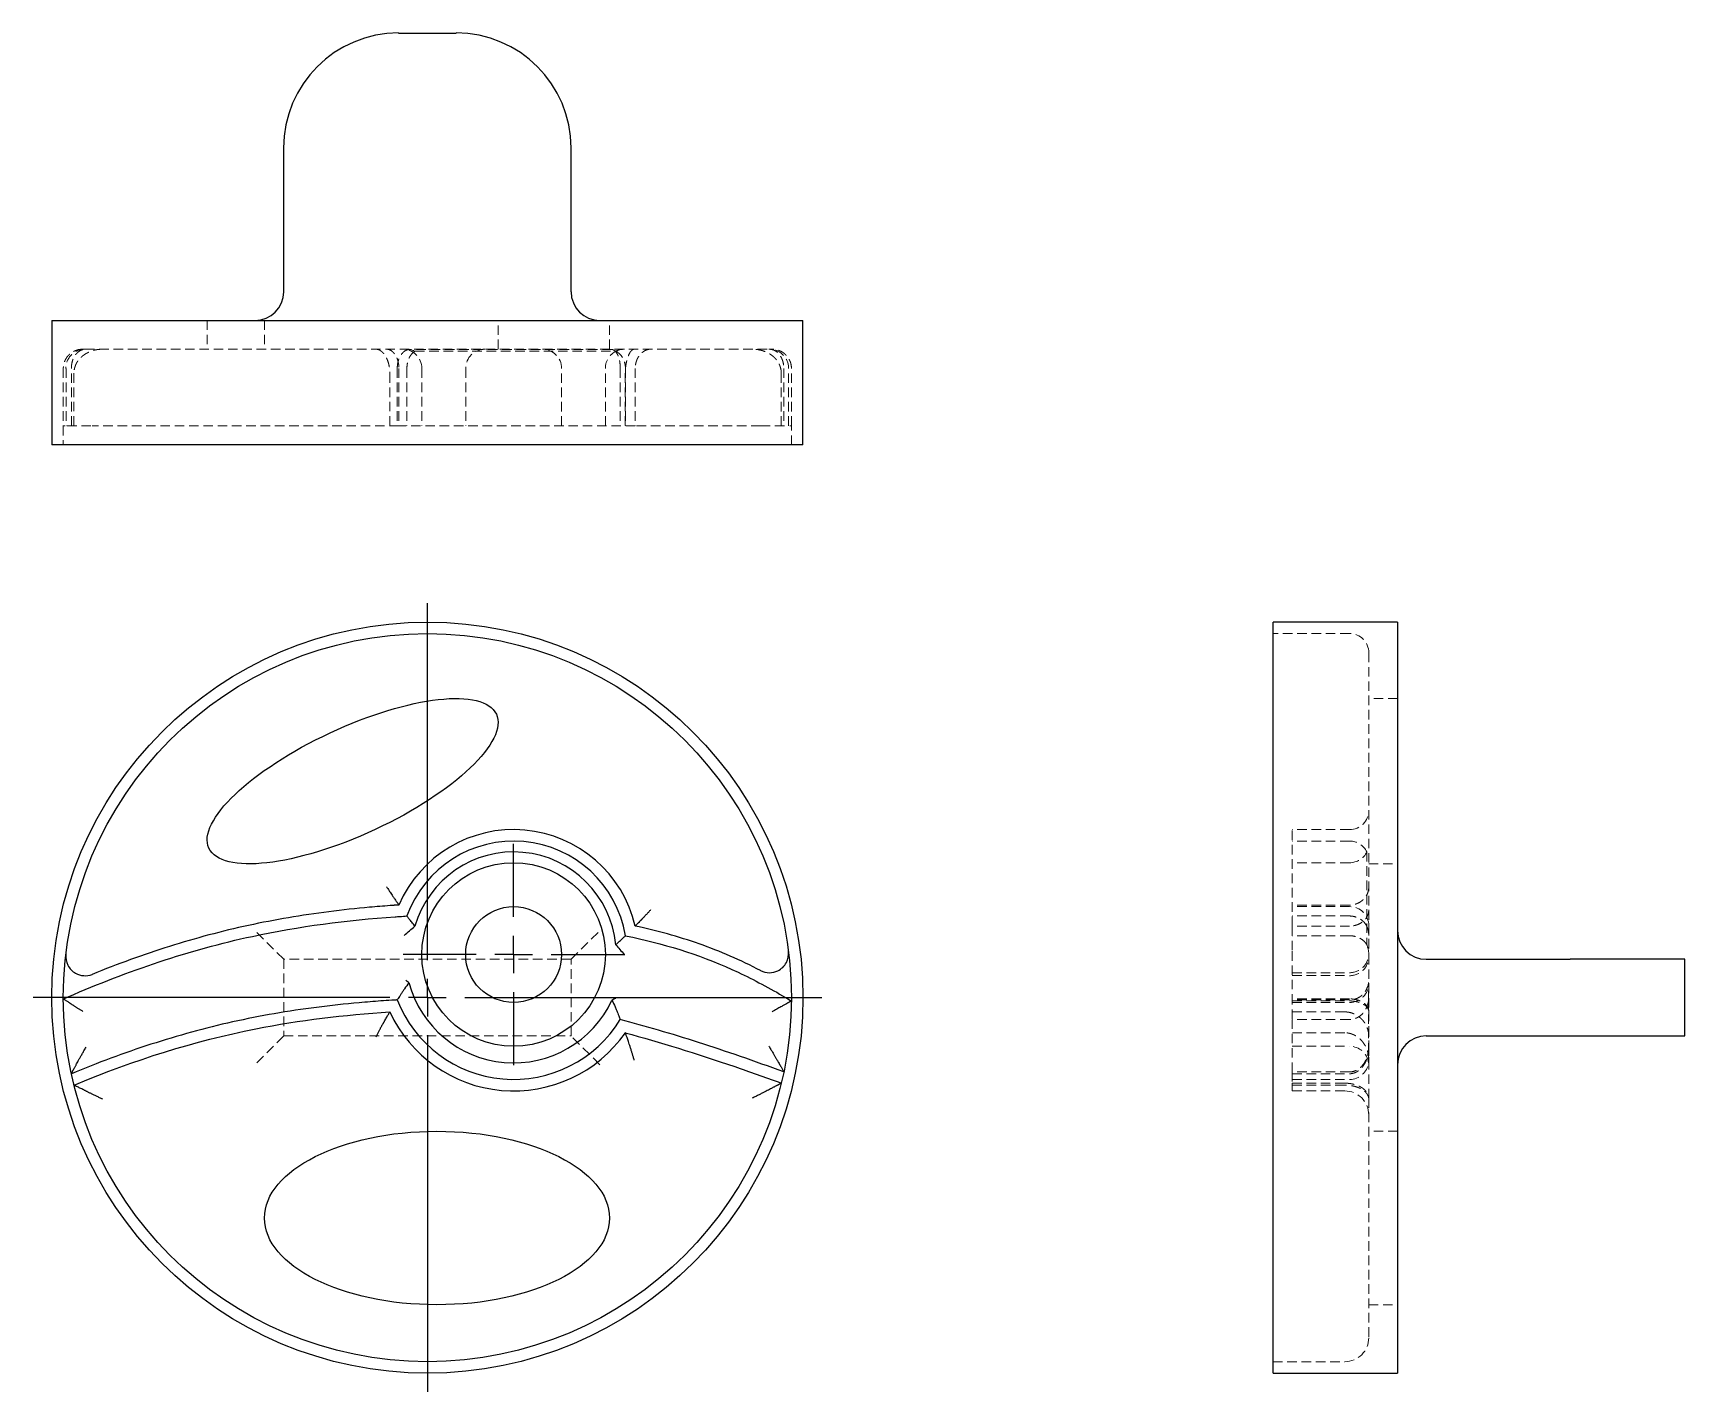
# Model space of a CAD drawing. Header units: millimetres. Extents: x 30 to 250, y 4 to 185.
import ezdxf

# ---------------------------------------------------------------- set-up
doc = ezdxf.new("R2010")
doc.units = ezdxf.units.MM
doc.linetypes.add('HIDDEN', pattern=[1.905, 1.27, -0.635])
doc.layers.add('10', color=7, linetype='Continuous')

# ---------------------------------------------------------------- blocks, each defined once
blk = doc.blocks.new('SW_CENTERMARKSYMBOL_0')
at = {"layer": '10', "color": 0}
for p, q in [((0, 5), (0, 52.5)), ((0, 0), (0, 2.5)), ((-5, 0), (-52.5, 0)), ((0, 0), (-2.5, 0)), ((0, 0), (0, -2.5)), ((0, 0), (2.5, 0)), ((5, 0), (52.5, 0)), ((0, -5), (0, -52.5))]:
    blk.add_line(p, q, dxfattribs=at)
blk = doc.blocks.new('SW_CENTERMARKSYMBOL_1')
at = {"layer": '10', "color": 0}
for p, q in [((0, 5), (0, 14.72)), ((0, 0), (0, 2.5)), ((-5, 0), (-14.72, 0)), ((0, 0), (-2.5, 0)), ((0, 0), (0, -2.5)), ((0, 0), (2.5, 0)), ((5, 0), (14.72, 0)), ((0, -5), (0, -14.72))]:
    blk.add_line(p, q, dxfattribs=at)

msp = doc.modelspace()

# ---------------------------------------------------------------- linework, layer by layer
at = {"color": 7, "linetype": 'Continuous', "lineweight": 25}
for p, q in [((79.17, 185.42), (86.83, 185.42)), ((63.87, 150.98), (63.87, 170.12)), ((102.13, 150.98), (102.13, 170.12)), ((33, 147.16), (33, 130.58)), ((33, 147.16), (133, 147.16)), ((133, 130.58), (133, 147.16)), ((133, 130.58), (33, 130.58)), ((212.16, 107), (195.58, 107)), ((195.58, 57), (195.58, 107)), ((212.16, 107), (212.16, 57)), ((215.98, 62.1), (235.12, 62.1)), ((250.42, 62.1), (235.12, 62.1)), ((250.42, 51.9), (250.42, 62.1)), ((195.58, 7), (195.58, 57)), ((212.16, 57), (212.16, 7)), ((215.98, 51.9), (235.12, 51.9)), ((235.12, 51.9), (250.42, 51.9)), ((195.58, 7), (212.16, 7))]:
    msp.add_line(p, q, dxfattribs=at)
at = {"color": 7, "linetype": 'HIDDEN', "lineweight": 18}
for p, q in [((53.69, 147.16), (53.69, 143.33)), ((61.32, 147.16), (61.32, 143.33)), ((92.42, 143.33), (92.42, 147.16)), ((107.23, 143.33), (107.23, 147.16)), ((37.12, 143.33), (37.29, 143.33)), ((37.41, 143.33), (128.54, 143.33)), ((107.57, 143.31), (80.55, 143.31)), ((81.35, 143.08), (108.08, 143.08)), ((128.67, 143.33), (128.88, 143.33)), ((34.53, 140.78), (34.53, 133.13)), ((34.9, 140.78), (34.9, 133.13)), ((35.6, 133.13), (35.6, 140.78)), ((78.99, 140.78), (78.99, 133.13)), ((79.21, 140.78), (79.21, 133.13)), ((80.28, 140.78), (80.28, 133.13)), ((82.26, 140.78), (82.26, 133.13)), ((88.1, 140.78), (88.1, 133.13)), ((100.86, 133.13), (100.86, 140.78)), ((106.7, 133.13), (106.7, 140.78)), ((108.68, 140.78), (108.68, 133.13)), ((109.37, 140.78), (109.37, 133.13)), ((110.67, 140.78), (110.67, 133.13)), ((130.45, 140.78), (130.45, 133.13)), ((131.09, 133.13), (131.09, 140.78)), ((131.47, 133.13), (131.47, 140.78)), ((35.95, 140.14), (35.95, 133.13)), ((78, 140.14), (78, 133.13)), ((109.35, 140.14), (109.35, 133.13)), ((130.11, 133.13), (130.11, 140.14)), ((34.53, 133.13), (34.75, 133.13)), ((34.53, 133.13), (34.53, 130.58)), ((79.21, 133.13), (78.99, 133.13)), ((110.67, 133.13), (79.21, 133.13)), ((131.07, 133.13), (131.07, 133.13)), ((131.25, 133.13), (131.47, 133.13)), ((131.47, 130.58), (131.47, 133.13)), ((205.78, 105.47), (195.58, 105.47)), ((208.33, 102.92), (208.33, 62.87)), ((212.16, 96.82), (208.33, 96.82)), ((198.13, 66.53), (198.13, 79.37)), ((205.78, 79.37), (198.13, 79.37)), ((205.78, 77.84), (198.13, 77.84)), ((205.78, 74.96), (198.13, 74.96)), ((208.08, 76.4), (208.08, 64.05)), ((208.33, 74.82), (212.16, 74.82)), ((205.78, 69.33), (198.13, 69.33)), ((205.78, 69.12), (198.13, 69.12)), ((205.78, 67.87), (198.13, 67.87)), ((205.78, 66.53), (198.13, 66.53)), ((63.87, 62.1), (60.04, 65.93)), ((102.13, 62.1), (105.96, 65.93)), ((205.78, 65.24), (198.13, 65.24)), ((102.13, 62.1), (63.87, 62.1)), ((63.87, 62.1), (63.87, 51.9)), ((102.13, 51.9), (102.13, 62.1)), ((198.13, 63.19), (198.13, 56.56)), ((208.33, 62.87), (208.33, 62.74)), ((208.33, 62.62), (208.33, 62.47)), ((198.13, 60.32), (205.78, 60.32)), ((198.13, 59.93), (205.78, 59.93)), ((208.31, 56.65), (208.31, 59)), ((205.78, 56.83), (198.13, 56.83)), ((205.78, 56.69), (198.13, 56.69)), ((198.13, 56.56), (205.78, 56.56)), ((198.13, 54.17), (198.13, 56.56)), ((198.13, 56.36), (205.78, 56.36)), ((205.14, 55.1), (198.13, 55.1)), ((208.31, 56.67), (208.31, 48.31)), ((208.33, 55.12), (208.33, 50.54)), ((205.78, 54.09), (198.13, 54.09)), ((63.87, 51.9), (60.04, 48.07)), ((63.87, 51.9), (102.13, 51.9)), ((105.96, 48.07), (102.13, 51.9)), ((205.14, 52.32), (198.13, 52.32)), ((198.13, 50.52), (205.78, 50.52)), ((208.33, 50.54), (208.33, 48.78)), ((198.13, 47.11), (198.13, 45.61)), ((205.78, 47.11), (198.13, 47.11)), ((198.13, 46.87), (205.78, 46.87)), ((198.13, 46.11), (205.78, 46.11)), ((198.13, 45.61), (205.14, 45.61)), ((198.13, 44.58), (198.13, 45.61)), ((205.14, 45.36), (198.13, 45.36)), ((198.13, 44.58), (205.14, 44.58)), ((208.33, 43.61), (208.33, 11.72)), ((212.16, 39.21), (208.33, 39.21)), ((208.33, 16.11), (212.16, 16.11)), ((195.58, 8.53), (205.14, 8.53))]:
    msp.add_line(p, q, dxfattribs=at)
at = {"color": 7, "linetype": 'HIDDEN', "lineweight": 18, "flags": 128}
for points in [[(108.48, 143.21), (108.75, 143.28), (109.25, 143.33)], [(34.88, 62.77), (34.88, 62.77)], [(131.07, 63.19), (131.07, 63.19)], [(38.36, 60.1), (38.36, 60.1)], [(127.37, 60.6), (127.37, 60.6)]]:
    msp.add_lwpolyline(points, dxfattribs=at)
at = {"color": 7, "linetype": 'Continuous', "lineweight": 25}
for centre, radius in [((83, 57), 50), ((83, 57), 48.47), ((94.48, 62.74), 12.22), ((94.48, 62.74), 6.38)]:
    msp.add_circle(centre, radius, dxfattribs=at)
for centre, radius, start, end in [((79.17, 170.12), 15.31, 90, 180), ((86.83, 170.12), 15.31, 0, 90), ((60.04, 150.98), 3.83, 270, 0), ((105.96, 150.98), 3.83, 180, 270), ((94.48, 62.74), 16.63, 13.1715, 156.652), ((94.48, 62.74), 15.1, 9.5488, 160.1396), ((94.48, 62.74), 13.66, 5.5099, 164.0212), ((215.98, 65.93), 3.83, 180, 270), ((94.48, 62.74), 14.43, 195.0439, 335.1191), ((94.48, 62.74), 18.16, 204.8711, 324.9919), ((94.48, 62.74), 16.63, 201.3142, 328.6543), ((215.98, 48.07), 3.83, 90, 180)]:
    msp.add_arc(centre, radius, start, end, dxfattribs=at)
at = {"color": 7, "linetype": 'HIDDEN', "lineweight": 18}
for centre, radius, start, end in [((37.41, 140.78), 2.55, 90, 180.0386), ((79.71, 140.78), 2.55, 0, 90), ((90.65, 140.78), 2.55, 90, 180), ((98.31, 140.78), 2.55, 0, 90), ((109.25, 140.78), 2.55, 110.2204, 180), ((128.54, 140.78), 2.55, 359.9372, 90.0479), ((205.78, 102.92), 2.55, 0, 90), ((205.78, 81.92), 2.55, 270, 0), ((205.78, 75.29), 2.55, 25.835, 90), ((205.78, 77.51), 2.55, 270, 334.165), ((205.78, 66.57), 2.55, 0, 90), ((205.78, 62.87), 2.55, 269.9615, 0), ((205.78, 62.47), 2.55, 269.9943, 360), ((205.78, 58.91), 2.55, 270, 0), ((205.78, 47.97), 2.55, 7.8038, 90), ((205.78, 48.66), 2.55, 270, 352.1962), ((205.14, 41.39), 3.19, 0, 90), ((205.14, 11.72), 3.19, 270, 0)]:
    msp.add_arc(centre, radius, start, end, dxfattribs=at)
at = {"color": 7, "linetype": 'Continuous', "lineweight": 25}
for centre, major_axis, ratio in [((73.05, 85.82), (19.13, 8.93), 0.336407), ((84.28, 27.66), (22.96, 0), 0.503115)]:
    msp.add_ellipse(centre, major_axis=major_axis, ratio=ratio, dxfattribs=at)
at = {"color": 7, "linetype": 'HIDDEN', "lineweight": 18}
for points, knots in [([(37.12, 143.33), (37.06, 143.33), (36.95, 143.33), (36.79, 143.31), (36.63, 143.29), (36.48, 143.26), (36.34, 143.22), (36.2, 143.17), (36.08, 143.12), (35.95, 143.06), (35.84, 143), (35.73, 142.94), (35.63, 142.87), (35.53, 142.8), (35.45, 142.73), (35.32, 142.63), (35.17, 142.47), (35, 142.26), (34.85, 142.03), (34.74, 141.79), (34.64, 141.54), (34.58, 141.29), (34.54, 141.04), (34.53, 140.87), (34.53, 140.78)], [0, 0, 0, 0, 0.044718, 0.088085, 0.130097, 0.170748, 0.210037, 0.24796, 0.284515, 0.3197, 0.353516, 0.385961, 0.417037, 0.446748, 0.475095, 0.502086, 0.570593, 0.636968, 0.701353, 0.763915, 0.82484, 0.88434, 0.942644, 1, 1, 1, 1]), ([(35.6, 140.78), (35.6, 140.82), (35.6, 140.91), (35.61, 141.04), (35.62, 141.16), (35.64, 141.29), (35.66, 141.42), (35.69, 141.55), (35.72, 141.67), (35.75, 141.79), (35.79, 141.91), (35.84, 142.03), (35.89, 142.15), (35.95, 142.26), (36.01, 142.37), (36.08, 142.48), (36.15, 142.58), (36.22, 142.67), (36.32, 142.79), (36.45, 142.91), (36.62, 143.04), (36.81, 143.16), (37.04, 143.25), (37.29, 143.32), (37.47, 143.33), (37.56, 143.33)], [0, 0, 0, 0, 0.024222, 0.048697, 0.073517, 0.098771, 0.124542, 0.150907, 0.17794, 0.205705, 0.234263, 0.263668, 0.293968, 0.325207, 0.357422, 0.390648, 0.424912, 0.460241, 0.496655, 0.559581, 0.630942, 0.710726, 0.798886, 0.895343, 1, 1, 1, 1]), ([(39.79, 143.33), (39.71, 143.33), (39.57, 143.33), (39.36, 143.31), (39.15, 143.29), (38.95, 143.26), (38.75, 143.22), (38.57, 143.17), (38.39, 143.12), (38.22, 143.06), (38.06, 143), (37.9, 142.93), (37.76, 142.86), (37.62, 142.79), (37.49, 142.71), (37.37, 142.63), (37.2, 142.51), (36.98, 142.34), (36.74, 142.11), (36.53, 141.85), (36.35, 141.59), (36.2, 141.31), (36.09, 141.02), (36.01, 140.73), (35.96, 140.44), (35.95, 140.24), (35.95, 140.14)], [0, 0, 0, 0, 0.041418, 0.081725, 0.120917, 0.158986, 0.195928, 0.231739, 0.266414, 0.29995, 0.332344, 0.363595, 0.393701, 0.422663, 0.450483, 0.477162, 0.502706, 0.56571, 0.626353, 0.684771, 0.741131, 0.795629, 0.848494, 0.899983, 0.950382, 1, 1, 1, 1]), ([(76.16, 143.33), (76.19, 143.33), (76.26, 143.33), (76.35, 143.31), (76.45, 143.29), (76.54, 143.26), (76.62, 143.22), (76.7, 143.17), (76.78, 143.12), (76.85, 143.07), (76.92, 143.01), (76.99, 142.95), (77.05, 142.89), (77.11, 142.83), (77.17, 142.77), (77.22, 142.71), (77.27, 142.65), (77.31, 142.59), (77.35, 142.54), (77.42, 142.42), (77.53, 142.24), (77.65, 141.96), (77.76, 141.67), (77.85, 141.38), (77.92, 141.07), (77.97, 140.76), (78, 140.45), (78, 140.24), (78, 140.14)], [0, 0, 0, 0, 0.039468, 0.077593, 0.114371, 0.1498, 0.183872, 0.216582, 0.247925, 0.277897, 0.306496, 0.333719, 0.359567, 0.38404, 0.407142, 0.428874, 0.44924, 0.468244, 0.485889, 0.50218, 0.572312, 0.639887, 0.705042, 0.767905, 0.828621, 0.887373, 0.9444, 1, 1, 1, 1]), ([(77.56, 143.33), (77.59, 143.33), (77.67, 143.33), (77.83, 143.3), (78.09, 143.21), (78.39, 143), (78.65, 142.69), (78.82, 142.41), (78.95, 142.16), (79.05, 141.89), (79.12, 141.61), (79.17, 141.33), (79.21, 141.06), (79.21, 140.87), (79.21, 140.78)], [0, 0, 0, 0, 0.038792, 0.105854, 0.200902, 0.372724, 0.50144, 0.582239, 0.659425, 0.733248, 0.803958, 0.871807, 0.937061, 1, 1, 1, 1]), ([(80.54, 143.31), (80.34, 143.27), (80.15, 143.19), (79.88, 143.01), (79.79, 142.93), (79.63, 142.76), (79.55, 142.67), (79.4, 142.45), (79.34, 142.33), (79.22, 142.07), (79.16, 141.92), (79.08, 141.62), (79.04, 141.46), (79, 141.13), (78.99, 140.95), (78.99, 140.78)], [0, 0, 0, 0, 0.25, 0.25, 0.375, 0.375, 0.5, 0.5, 0.625, 0.625, 0.75, 0.75, 0.875, 0.875, 1, 1, 1, 1]), ([(81.35, 143.08), (81.2, 142.98), (81.06, 142.86), (80.86, 142.64), (80.8, 142.56), (80.69, 142.38), (80.63, 142.29), (80.54, 142.09), (80.49, 141.99), (80.42, 141.77), (80.38, 141.65), (80.33, 141.41), (80.31, 141.29), (80.28, 141.04), (80.28, 140.91), (80.28, 140.78)], [0, 0, 0, 0, 0.25, 0.25, 0.375, 0.375, 0.5, 0.5, 0.625, 0.625, 0.75, 0.75, 0.875, 0.875, 1, 1, 1, 1]), ([(107.57, 143.31), (107.72, 143.27), (107.86, 143.19), (108.05, 143.01), (108.12, 142.94), (108.23, 142.77), (108.29, 142.67), (108.39, 142.46), (108.44, 142.33), (108.52, 142.07), (108.56, 141.93), (108.62, 141.62), (108.64, 141.46), (108.67, 141.13), (108.68, 140.96), (108.68, 140.78)], [0, 0, 0, 0, 0.25, 0.25, 0.375, 0.375, 0.5, 0.5, 0.625, 0.625, 0.75, 0.75, 0.875, 0.875, 1, 1, 1, 1]), ([(108.08, 143.08), (108.26, 142.98), (108.42, 142.86), (108.73, 142.57), (108.88, 142.39), (109.11, 142), (109.21, 141.77), (109.34, 141.3), (109.37, 141.04), (109.37, 140.78)], [0, 0, 0, 0, 0.25, 0.25, 0.5, 0.5, 0.75, 0.75, 1, 1, 1, 1]), ([(110.55, 143.33), (110.53, 143.33), (110.49, 143.33), (110.43, 143.32), (110.37, 143.29), (110.32, 143.26), (110.26, 143.22), (110.2, 143.18), (110.12, 143.09), (110.01, 142.96), (109.88, 142.74), (109.77, 142.5), (109.67, 142.24), (109.58, 141.96), (109.51, 141.66), (109.45, 141.36), (109.4, 141.05), (109.38, 140.75), (109.36, 140.44), (109.36, 140.24), (109.35, 140.14)], [0, 0, 0, 0, 0.035943, 0.071868, 0.107776, 0.143665, 0.179536, 0.215388, 0.251223, 0.338596, 0.42215, 0.502066, 0.574266, 0.643177, 0.709021, 0.772016, 0.832381, 0.89034, 0.946128, 1, 1, 1, 1]), ([(112.72, 143.33), (112.68, 143.33), (112.59, 143.33), (112.48, 143.31), (112.36, 143.29), (112.25, 143.26), (112.15, 143.22), (112.06, 143.18), (111.97, 143.14), (111.88, 143.09), (111.8, 143.04), (111.73, 142.99), (111.66, 142.94), (111.6, 142.9), (111.54, 142.85), (111.49, 142.8), (111.45, 142.76), (111.4, 142.72), (111.37, 142.68), (111.28, 142.58), (111.16, 142.42), (111.01, 142.17), (110.88, 141.9), (110.79, 141.62), (110.72, 141.34), (110.68, 141.06), (110.68, 140.87), (110.67, 140.78)], [0, 0, 0, 0, 0.042559, 0.083357, 0.122415, 0.159743, 0.195348, 0.22923, 0.261389, 0.291824, 0.320534, 0.347519, 0.372781, 0.39632, 0.418138, 0.438237, 0.456622, 0.473294, 0.488258, 0.501517, 0.581437, 0.658044, 0.731639, 0.802432, 0.870607, 0.936372, 1, 1, 1, 1]), ([(130.11, 140.14), (130.11, 140.19), (130.11, 140.3), (130.1, 140.45), (130.07, 140.61), (130.04, 140.76), (130, 140.92), (129.95, 141.07), (129.89, 141.22), (129.82, 141.37), (129.74, 141.52), (129.65, 141.66), (129.56, 141.81), (129.45, 141.94), (129.34, 142.08), (129.21, 142.21), (129.08, 142.33), (128.94, 142.45), (128.76, 142.58), (128.53, 142.73), (128.24, 142.89), (127.92, 143.03), (127.55, 143.16), (127.15, 143.25), (126.71, 143.32), (126.41, 143.33), (126.26, 143.33)], [0, 0, 0, 0, 0.026003, 0.052193, 0.07862, 0.105335, 0.132386, 0.159819, 0.187679, 0.216005, 0.244836, 0.274209, 0.304156, 0.334708, 0.365893, 0.397735, 0.430257, 0.46348, 0.497421, 0.553073, 0.61412, 0.680575, 0.752428, 0.829649, 0.912191, 1, 1, 1, 1]), ([(128.46, 143.33), (128.51, 143.33), (128.59, 143.33), (128.72, 143.31), (128.84, 143.29), (128.96, 143.26), (129.07, 143.22), (129.17, 143.18), (129.27, 143.13), (129.36, 143.07), (129.45, 143.02), (129.53, 142.95), (129.6, 142.89), (129.67, 142.83), (129.77, 142.73), (129.89, 142.59), (130.02, 142.4), (130.14, 142.19), (130.23, 141.97), (130.31, 141.74), (130.38, 141.51), (130.42, 141.27), (130.45, 141.02), (130.45, 140.86), (130.45, 140.78)], [0, 0, 0, 0, 0.04905, 0.096407, 0.142062, 0.186004, 0.228226, 0.268719, 0.307476, 0.344492, 0.379762, 0.413284, 0.445057, 0.475082, 0.503363, 0.570568, 0.634153, 0.694297, 0.751228, 0.805232, 0.85666, 0.90593, 0.953528, 1, 1, 1, 1]), ([(131.47, 140.78), (131.47, 140.83), (131.47, 140.92), (131.45, 141.07), (131.43, 141.21), (131.4, 141.36), (131.37, 141.5), (131.32, 141.64), (131.26, 141.78), (131.2, 141.91), (131.13, 142.05), (131.05, 142.18), (130.96, 142.3), (130.87, 142.42), (130.76, 142.54), (130.63, 142.66), (130.47, 142.8), (130.28, 142.94), (130.05, 143.06), (129.8, 143.17), (129.51, 143.26), (129.21, 143.32), (128.99, 143.33), (128.88, 143.33)], [0, 0, 0, 0, 0.033043, 0.066348, 0.09995, 0.133886, 0.16819, 0.202895, 0.238032, 0.273631, 0.30972, 0.346326, 0.383473, 0.421185, 0.459483, 0.498387, 0.554442, 0.615682, 0.682131, 0.753797, 0.830675, 0.91275, 1, 1, 1, 1]), ([(34.93, 140.78), (34.9, 140.78), (34.85, 140.78), (34.86, 140.78), (34.87, 140.78)], [0, 0, 0, 0, 0.561046, 1, 1, 1, 1]), ([(34.88, 133.13), (34.85, 133.13), (34.83, 133.13), (34.9, 133.13), (34.92, 133.13)], [0, 0, 0, 0, 0.839553, 1, 1, 1, 1]), ([(35.04, 133.13), (35.05, 133.13), (35.11, 133.13), (35.38, 133.13), (35.84, 133.13), (36.42, 133.13), (37.06, 133.13), (37.73, 133.13), (38.15, 133.13), (38.36, 133.13)], [0, 0, 0, 0, 0.01746, 0.181307, 0.345344, 0.508883, 0.67254, 0.836358, 1, 1, 1, 1]), ([(79.21, 133.13), (79.08, 133.13), (78.89, 133.13), (78.69, 133.13), (78.62, 133.13), (78.61, 133.13), (78.61, 133.13), (78.61, 133.13), (78.6, 133.13), (78.58, 133.13), (78.51, 133.13), (78.32, 133.13), (77.24, 133.13), (76.22, 133.13), (73.5, 133.13), (71.69, 133.13), (66.29, 133.13), (62.72, 133.13), (55.64, 133.13), (52.14, 133.13), (45.21, 133.13), (41.77, 133.13), (38.36, 133.13)], [0, 0, 0, 0, 0.03125, 0.046875, 0.048828, 0.049316, 0.049316, 0.049561, 0.049561, 0.049805, 0.050781, 0.054687, 0.0625, 0.125, 0.125, 0.25, 0.25, 0.5, 0.5, 0.75, 0.75, 1, 1, 1, 1]), ([(127.37, 133.13), (126.04, 133.13), (124.69, 133.13), (121.97, 133.13), (120.59, 133.13), (116.41, 133.13), (113.56, 133.13), (110.67, 133.13)], [0, 0, 0, 0, 0.25, 0.25, 0.5, 0.5, 1, 1, 1, 1]), ([(127.37, 133.13), (127.59, 133.13), (128.02, 133.13), (128.72, 133.13), (129.4, 133.13), (130.03, 133.13), (130.53, 133.13), (130.85, 133.13), (130.92, 133.13), (130.95, 133.13)], [0, 0, 0, 0, 0.157017, 0.314241, 0.471288, 0.628223, 0.785739, 0.942972, 1, 1, 1, 1]), ([(208.33, 71.77), (208.33, 71.73), (208.33, 71.6), (208.3, 71.36), (208.21, 70.96), (208, 70.52), (207.69, 70.14), (207.41, 69.89), (207.16, 69.71), (206.89, 69.57), (206.61, 69.46), (206.33, 69.39), (206.06, 69.34), (205.87, 69.33), (205.78, 69.33)], [0, 0, 0, 0, 0.038792, 0.105854, 0.200902, 0.372724, 0.50144, 0.582239, 0.659425, 0.733248, 0.803958, 0.871807, 0.937061, 1, 1, 1, 1]), ([(208.33, 68.68), (208.33, 68.64), (208.33, 68.55), (208.31, 68.42), (208.29, 68.29), (208.26, 68.18), (208.22, 68.07), (208.18, 67.96), (208.14, 67.87), (208.09, 67.78), (208.04, 67.69), (207.99, 67.62), (207.94, 67.55), (207.9, 67.48), (207.85, 67.42), (207.8, 67.37), (207.76, 67.32), (207.72, 67.28), (207.68, 67.25), (207.58, 67.16), (207.42, 67.02), (207.17, 66.87), (206.9, 66.74), (206.62, 66.64), (206.34, 66.58), (206.06, 66.54), (205.87, 66.53), (205.78, 66.53)], [0, 0, 0, 0, 0.042559, 0.083357, 0.122415, 0.159743, 0.195348, 0.22923, 0.261389, 0.291824, 0.320534, 0.347519, 0.372781, 0.39632, 0.418138, 0.438237, 0.456622, 0.473294, 0.488258, 0.501517, 0.581437, 0.658044, 0.731639, 0.802432, 0.870607, 0.936372, 1, 1, 1, 1]), ([(198.13, 63.31), (198.13, 63.72), (198.13, 64.6), (198.13, 65.65), (198.13, 66.24), (198.13, 66.53)], [0, 0, 0, 0, 0.29951, 0.649572, 1, 1, 1, 1]), ([(208.08, 66.5), (207.98, 66.69), (207.86, 66.86), (207.64, 67.11), (207.56, 67.18), (207.38, 67.33), (207.29, 67.4), (207.09, 67.52), (206.99, 67.58), (206.77, 67.68), (206.65, 67.72), (206.41, 67.79), (206.29, 67.82), (206.04, 67.86), (205.91, 67.87), (205.78, 67.87)], [0, 0, 0, 0, 0.25, 0.25, 0.375, 0.375, 0.5, 0.5, 0.625, 0.625, 0.75, 0.75, 0.875, 0.875, 1, 1, 1, 1]), ([(208.08, 64.05), (207.98, 64.21), (207.86, 64.36), (207.57, 64.64), (207.39, 64.77), (207, 64.99), (206.77, 65.08), (206.3, 65.21), (206.04, 65.24), (205.78, 65.24)], [0, 0, 0, 0, 0.25, 0.25, 0.5, 0.5, 0.75, 0.75, 1, 1, 1, 1]), ([(208.33, 62.66), (208.33, 62.57), (208.33, 62.48), (208.33, 62.28), (208.33, 61.98), (208.33, 61.18), (208.33, 60.07), (208.33, 59.07), (208.33, 58.37), (208.33, 58), (208.33, 56.84), (208.33, 56), (208.33, 55.12)], [0, 0, 0, 0, 0.0625, 0.0625, 0.125, 0.25, 0.5, 0.625, 0.625, 0.75, 0.75, 1, 1, 1, 1]), ([(208.31, 59), (208.27, 58.72), (208.19, 58.45), (208.01, 58.06), (207.93, 57.93), (207.76, 57.68), (207.67, 57.56), (207.45, 57.34), (207.33, 57.23), (207.07, 57.05), (206.92, 56.97), (206.62, 56.84), (206.46, 56.79), (206.13, 56.71), (205.95, 56.69), (205.78, 56.69)], [0, 0, 0, 0, 0.25, 0.25, 0.375, 0.375, 0.5, 0.5, 0.625, 0.625, 0.75, 0.75, 0.875, 0.875, 1, 1, 1, 1]), ([(208.33, 51.78), (208.33, 51.84), (208.33, 51.97), (208.31, 52.15), (208.29, 52.33), (208.26, 52.5), (208.22, 52.66), (208.17, 52.82), (208.12, 52.96), (208.07, 53.1), (208.01, 53.23), (207.95, 53.35), (207.89, 53.46), (207.83, 53.56), (207.77, 53.66), (207.71, 53.75), (207.65, 53.83), (207.59, 53.91), (207.54, 53.97), (207.42, 54.1), (207.24, 54.29), (206.96, 54.51), (206.67, 54.69), (206.38, 54.84), (206.07, 54.96), (205.76, 55.04), (205.45, 55.09), (205.24, 55.1), (205.14, 55.1)], [0, 0, 0, 0, 0.039468, 0.077593, 0.114371, 0.1498, 0.183872, 0.216582, 0.247925, 0.277897, 0.306496, 0.333719, 0.359567, 0.38404, 0.407142, 0.428874, 0.44924, 0.468244, 0.485889, 0.50218, 0.572312, 0.639887, 0.705042, 0.767905, 0.828621, 0.887373, 0.9444, 1, 1, 1, 1]), ([(208.33, 55.17), (208.33, 55.21), (208.33, 55.27), (208.31, 55.38), (208.29, 55.47), (208.26, 55.57), (208.22, 55.66), (208.17, 55.75), (208.12, 55.83), (208.06, 55.91), (208, 55.98), (207.94, 56.05), (207.87, 56.12), (207.8, 56.18), (207.73, 56.24), (207.63, 56.32), (207.47, 56.42), (207.26, 56.53), (207.03, 56.62), (206.79, 56.7), (206.54, 56.76), (206.29, 56.8), (206.04, 56.83), (205.87, 56.83), (205.78, 56.83)], [0, 0, 0, 0, 0.044718, 0.088085, 0.130097, 0.170748, 0.210037, 0.24796, 0.284515, 0.3197, 0.353516, 0.385961, 0.417037, 0.446748, 0.475095, 0.502086, 0.570593, 0.636968, 0.701353, 0.763915, 0.82484, 0.88434, 0.942644, 1, 1, 1, 1]), ([(208.31, 56.67), (208.27, 56.36), (208.19, 56.06), (208.01, 55.61), (207.94, 55.47), (207.77, 55.19), (207.67, 55.06), (207.46, 54.81), (207.33, 54.69), (207.07, 54.49), (206.93, 54.4), (206.62, 54.25), (206.46, 54.19), (206.13, 54.11), (205.96, 54.09), (205.78, 54.09)], [0, 0, 0, 0, 0.25, 0.25, 0.375, 0.375, 0.5, 0.5, 0.625, 0.625, 0.75, 0.75, 0.875, 0.875, 1, 1, 1, 1]), ([(205.78, 56.56), (205.83, 56.56), (205.92, 56.56), (206.07, 56.55), (206.21, 56.54), (206.36, 56.52), (206.5, 56.5), (206.64, 56.47), (206.78, 56.44), (206.91, 56.41), (207.05, 56.37), (207.18, 56.32), (207.3, 56.27), (207.42, 56.22), (207.54, 56.16), (207.66, 56.09), (207.8, 56), (207.94, 55.89), (208.06, 55.76), (208.17, 55.62), (208.26, 55.47), (208.32, 55.3), (208.33, 55.18), (208.33, 55.12)], [0, 0, 0, 0, 0.033043, 0.066348, 0.09995, 0.133886, 0.16819, 0.202895, 0.238032, 0.273631, 0.30972, 0.346326, 0.383473, 0.421185, 0.459483, 0.498387, 0.554442, 0.615682, 0.682131, 0.753797, 0.830675, 0.91275, 1, 1, 1, 1]), ([(198.13, 47.11), (198.13, 48.54), (198.13, 49.86), (198.13, 52.19), (198.13, 53.19), (198.13, 54.09)], [0, 0, 0, 0, 0.5, 0.5, 1, 1, 1, 1]), ([(208.33, 48.68), (208.33, 48.74), (208.33, 48.87), (208.32, 49.06), (208.29, 49.25), (208.26, 49.43), (208.22, 49.62), (208.18, 49.8), (208.09, 50.07), (207.96, 50.41), (207.74, 50.8), (207.5, 51.14), (207.24, 51.43), (206.96, 51.68), (206.66, 51.88), (206.36, 52.04), (206.05, 52.17), (205.75, 52.26), (205.44, 52.31), (205.24, 52.32), (205.14, 52.32)], [0, 0, 0, 0, 0.035943, 0.071868, 0.107776, 0.143665, 0.179536, 0.215388, 0.251223, 0.338596, 0.42215, 0.502066, 0.574266, 0.643177, 0.709021, 0.772016, 0.832381, 0.89034, 0.946128, 1, 1, 1, 1]), ([(208.33, 50.54), (208.33, 50.47), (208.33, 50.33), (208.31, 50.12), (208.29, 49.91), (208.26, 49.72), (208.22, 49.54), (208.18, 49.36), (208.13, 49.19), (208.07, 49.03), (208.02, 48.88), (207.95, 48.74), (207.89, 48.61), (207.83, 48.49), (207.73, 48.32), (207.59, 48.11), (207.4, 47.88), (207.19, 47.68), (206.97, 47.51), (206.74, 47.36), (206.51, 47.25), (206.27, 47.17), (206.02, 47.12), (205.86, 47.12), (205.78, 47.11)], [0, 0, 0, 0, 0.04905, 0.096407, 0.142062, 0.186004, 0.228226, 0.268719, 0.307476, 0.344492, 0.379762, 0.413284, 0.445057, 0.475082, 0.503363, 0.570568, 0.634153, 0.694297, 0.751228, 0.805232, 0.85666, 0.90593, 0.953528, 1, 1, 1, 1]), ([(205.78, 46.87), (205.82, 46.87), (205.91, 46.87), (206.04, 46.88), (206.16, 46.91), (206.29, 46.94), (206.42, 46.98), (206.55, 47.03), (206.67, 47.09), (206.79, 47.16), (206.91, 47.24), (207.03, 47.32), (207.15, 47.42), (207.26, 47.53), (207.37, 47.64), (207.48, 47.76), (207.58, 47.89), (207.67, 48.03), (207.79, 48.21), (207.91, 48.45), (208.04, 48.76), (208.16, 49.11), (208.25, 49.51), (208.32, 49.94), (208.33, 50.24), (208.33, 50.4)], [0, 0, 0, 0, 0.024222, 0.048697, 0.073517, 0.098771, 0.124542, 0.150907, 0.17794, 0.205705, 0.234263, 0.263668, 0.293968, 0.325207, 0.357422, 0.390648, 0.424912, 0.460241, 0.496655, 0.559581, 0.630942, 0.710726, 0.798886, 0.895343, 1, 1, 1, 1]), ([(208.33, 48.68), (208.33, 47.93), (208.33, 47.12), (208.33, 45.43), (208.33, 44.53), (208.33, 43.61)], [0, 0, 0, 0, 0.5, 0.5, 1, 1, 1, 1]), ([(205.14, 45.61), (205.19, 45.61), (205.3, 45.61), (205.45, 45.6), (205.61, 45.59), (205.76, 45.57), (205.92, 45.55), (206.07, 45.52), (206.22, 45.49), (206.37, 45.45), (206.52, 45.41), (206.66, 45.36), (206.81, 45.31), (206.94, 45.26), (207.08, 45.19), (207.21, 45.13), (207.33, 45.06), (207.45, 44.99), (207.58, 44.89), (207.73, 44.77), (207.89, 44.62), (208.03, 44.45), (208.16, 44.26), (208.25, 44.06), (208.32, 43.84), (208.33, 43.69), (208.33, 43.61)], [0, 0, 0, 0, 0.026003, 0.052193, 0.07862, 0.105335, 0.132386, 0.159819, 0.187679, 0.216005, 0.244836, 0.274209, 0.304156, 0.334708, 0.365893, 0.397735, 0.430257, 0.46348, 0.497421, 0.553073, 0.61412, 0.680575, 0.752428, 0.829649, 0.912191, 1, 1, 1, 1]), ([(208.33, 43.47), (208.33, 43.5), (208.33, 43.57), (208.31, 43.68), (208.29, 43.77), (208.26, 43.87), (208.22, 43.96), (208.17, 44.05), (208.12, 44.14), (208.06, 44.22), (208, 44.3), (207.93, 44.38), (207.86, 44.45), (207.79, 44.52), (207.71, 44.58), (207.63, 44.65), (207.51, 44.73), (207.34, 44.84), (207.11, 44.96), (206.85, 45.06), (206.59, 45.15), (206.31, 45.22), (206.02, 45.28), (205.73, 45.32), (205.44, 45.35), (205.24, 45.35), (205.14, 45.36)], [0, 0, 0, 0, 0.041418, 0.081725, 0.120917, 0.158986, 0.195928, 0.231739, 0.266414, 0.29995, 0.332344, 0.363595, 0.393701, 0.422663, 0.450483, 0.477162, 0.502706, 0.56571, 0.626353, 0.684771, 0.741131, 0.795629, 0.848494, 0.899983, 0.950382, 1, 1, 1, 1])]:
    msp.add_open_spline(points, degree=3, knots=knots, dxfattribs=at)
for points in [[(79.93, 143.33), (80.4, 143.33), (80.87, 143.24), (81.35, 143.08)], [(108.08, 143.08), (108.45, 143.23), (108.82, 143.32), (109.19, 143.33)], [(208.33, 65.29), (208.33, 65.7), (208.24, 66.12), (208.08, 66.5)], [(208.08, 64.05), (208.23, 63.64), (208.32, 63.19), (208.33, 62.74)], [(208.33, 62.74), (208.33, 62.71), (208.33, 62.69), (208.33, 62.66)]]:
    msp.add_open_spline(points, degree=3, dxfattribs=at)
at = {"color": 7, "linetype": 'Continuous', "lineweight": 25}
for points, knots in [([(77.56, 71.77), (77.59, 71.73), (77.67, 71.6), (77.83, 71.36), (78.09, 70.96), (78.39, 70.52), (78.65, 70.14), (78.82, 69.89), (78.95, 69.71), (79.05, 69.57), (79.12, 69.46), (79.17, 69.39), (79.21, 69.34), (79.21, 69.33), (79.21, 69.33)], [0, 0, 0, 0, 0.038792, 0.105854, 0.200902, 0.372724, 0.50144, 0.582239, 0.659425, 0.733248, 0.803958, 0.871807, 0.937061, 1, 1, 1, 1]), ([(79.21, 69.33), (79.08, 69.32), (78.89, 69.31), (78.69, 69.3), (78.62, 69.29), (78.61, 69.29), (78.61, 69.29), (78.61, 69.29), (78.6, 69.29), (78.58, 69.29), (78.51, 69.28), (78.32, 69.27), (77.24, 69.19), (76.22, 69.11), (73.5, 68.86), (71.69, 68.67), (66.29, 67.98), (62.72, 67.38), (55.64, 65.85), (52.14, 64.91), (45.21, 62.72), (41.77, 61.48), (38.36, 60.1)], [0, 0, 0, 0, 0.03125, 0.046875, 0.048828, 0.049316, 0.049316, 0.049561, 0.049561, 0.049805, 0.050781, 0.054687, 0.0625, 0.125, 0.125, 0.25, 0.25, 0.5, 0.5, 0.75, 0.75, 1, 1, 1, 1]), ([(112.72, 68.68), (112.68, 68.64), (112.59, 68.55), (112.48, 68.42), (112.36, 68.29), (112.25, 68.18), (112.15, 68.07), (112.06, 67.96), (111.97, 67.87), (111.88, 67.78), (111.8, 67.69), (111.73, 67.62), (111.66, 67.55), (111.6, 67.48), (111.54, 67.42), (111.49, 67.37), (111.45, 67.32), (111.4, 67.28), (111.37, 67.25), (111.28, 67.16), (111.16, 67.02), (111.01, 66.87), (110.88, 66.74), (110.79, 66.64), (110.72, 66.58), (110.68, 66.54), (110.68, 66.53), (110.67, 66.53)], [0, 0, 0, 0, 0.042559, 0.083357, 0.122415, 0.159743, 0.195348, 0.22923, 0.261389, 0.291824, 0.320534, 0.347519, 0.372781, 0.39632, 0.418138, 0.438237, 0.456622, 0.473294, 0.488258, 0.501517, 0.581437, 0.658044, 0.731639, 0.802432, 0.870607, 0.936372, 1, 1, 1, 1]), ([(34.53, 56.83), (34.74, 56.92), (34.95, 57.01), (35.16, 57.11), (43.19, 60.59), (51.35, 63.37), (59.7, 65.16), (65.93, 66.49), (72.28, 67.32), (78.71, 67.76), (78.91, 67.78), (79.11, 67.79), (79.32, 67.8), (79.64, 67.83), (79.96, 67.85), (80.28, 67.87)], [0, 0, 0, 0, 0.05404, 0.05404, 0.05404, 0.627023, 0.627023, 0.627023, 1.05404, 1.05404, 1.05404, 1.101478, 1.101478, 1.101478, 1.17709, 1.17709, 1.17709, 1.17709]), ([(81.35, 66.5), (81.2, 66.69), (81.06, 66.86), (80.86, 67.11), (80.8, 67.18), (80.69, 67.33), (80.63, 67.4), (80.54, 67.52), (80.49, 67.58), (80.42, 67.68), (80.38, 67.72), (80.33, 67.79), (80.31, 67.82), (80.28, 67.86), (80.28, 67.87), (80.28, 67.87)], [0, 0, 0, 0, 0.25, 0.25, 0.375, 0.375, 0.5, 0.5, 0.625, 0.625, 0.75, 0.75, 0.875, 0.875, 1, 1, 1, 1]), ([(127.37, 60.6), (126.04, 61.29), (124.69, 61.93), (121.97, 63.12), (120.59, 63.66), (116.41, 65.13), (113.56, 65.91), (110.67, 66.53)], [0, 0, 0, 0, 0.25, 0.25, 0.5, 0.5, 1, 1, 1, 1]), ([(108.08, 64.05), (108.26, 64.21), (108.42, 64.36), (108.73, 64.64), (108.88, 64.77), (109.11, 64.99), (109.21, 65.08), (109.34, 65.21), (109.37, 65.24), (109.37, 65.24)], [0, 0, 0, 0, 0.25, 0.25, 0.5, 0.5, 0.75, 0.75, 1, 1, 1, 1]), ([(109.37, 65.24), (109.7, 65.17), (110.02, 65.1), (110.35, 65.03), (115.19, 63.99), (119.86, 62.49), (124.37, 60.37), (126.5, 59.37), (128.6, 58.25), (130.67, 57.03), (130.94, 56.87), (131.2, 56.71), (131.47, 56.56)], [-0.044931, -0.044931, -0.044931, -0.044931, 0, 0, 0, 0.67937, 0.67937, 0.67937, 1, 1, 1, 1.072226, 1.072226, 1.072226, 1.072226]), ([(34.88, 62.77), (34.82, 62.27), (34.91, 61.76), (35.14, 61.31), (35.37, 60.86), (35.73, 60.48), (36.17, 60.24), (36.83, 59.87), (37.66, 59.82), (38.36, 60.1)], [0, 0, 0, 0, 0.1188017, 0.1188017, 0.1188017, 0.2376034, 0.2376034, 0.2376034, 0.4158059, 0.4158059, 0.4158059, 0.4158059]), ([(127.37, 60.6), (128.08, 60.23), (128.96, 60.23), (129.67, 60.58), (130.14, 60.81), (130.54, 61.2), (130.79, 61.66), (131.04, 62.13), (131.14, 62.67), (131.07, 63.19)], [0, 0, 0, 0, 0.1869183, 0.1869183, 0.1869183, 0.3115306, 0.3115306, 0.3115306, 0.4361428, 0.4361428, 0.4361428, 0.4361428]), ([(80.54, 59), (80.34, 58.72), (80.15, 58.45), (79.88, 58.06), (79.79, 57.93), (79.63, 57.68), (79.55, 57.56), (79.4, 57.34), (79.34, 57.23), (79.22, 57.05), (79.16, 56.97), (79.08, 56.84), (79.04, 56.79), (79, 56.71), (78.99, 56.69), (78.99, 56.69)], [0, 0, 0, 0, 0.25, 0.25, 0.375, 0.375, 0.5, 0.5, 0.625, 0.625, 0.75, 0.75, 0.875, 0.875, 1, 1, 1, 1]), ([(37.12, 55.17), (37.06, 55.21), (36.95, 55.27), (36.79, 55.38), (36.63, 55.47), (36.48, 55.57), (36.34, 55.66), (36.2, 55.75), (36.08, 55.83), (35.95, 55.91), (35.84, 55.98), (35.73, 56.05), (35.63, 56.12), (35.53, 56.18), (35.45, 56.24), (35.32, 56.32), (35.17, 56.42), (35, 56.53), (34.85, 56.62), (34.74, 56.7), (34.64, 56.76), (34.58, 56.8), (34.54, 56.83), (34.53, 56.83), (34.53, 56.83)], [0, 0, 0, 0, 0.044718, 0.088085, 0.130097, 0.170748, 0.210037, 0.24796, 0.284515, 0.3197, 0.353516, 0.385961, 0.417037, 0.446748, 0.475095, 0.502086, 0.570593, 0.636968, 0.701353, 0.763915, 0.82484, 0.88434, 0.942644, 1, 1, 1, 1]), ([(78.99, 56.69), (78.92, 56.69), (78.83, 56.69), (78.75, 56.68), (78.72, 56.68), (78.72, 56.68), (78.71, 56.68), (78.71, 56.68), (78.7, 56.68), (78.67, 56.68), (78.52, 56.67), (77.88, 56.63), (77.28, 56.59), (75.85, 56.49), (74.89, 56.41), (72.03, 56.16), (70.13, 55.95), (64.47, 55.22), (60.75, 54.58), (53.4, 52.95), (49.78, 51.94), (42.62, 49.63), (39.09, 48.31), (35.6, 46.87)], [0, 0, 0, 0, 0.015625, 0.019531, 0.020508, 0.020996, 0.020996, 0.02124, 0.02124, 0.021484, 0.023438, 0.03125, 0.0625, 0.0625, 0.125, 0.125, 0.25, 0.25, 0.5, 0.5, 0.75, 0.75, 1, 1, 1, 1]), ([(35.95, 45.36), (36.03, 45.39), (36.11, 45.42), (36.19, 45.45), (43.97, 48.68), (51.93, 51.23), (60.15, 52.85), (65.97, 54), (71.94, 54.71), (78, 55.1)], [0, 0, 0, 0, 0.02009, 0.02009, 0.02009, 0.595136, 0.595136, 0.595136, 1.002232, 1.002232, 1.002232, 1.002232]), ([(76.16, 51.78), (76.19, 51.84), (76.26, 51.97), (76.35, 52.15), (76.45, 52.33), (76.54, 52.5), (76.62, 52.66), (76.7, 52.82), (76.78, 52.96), (76.85, 53.1), (76.92, 53.23), (76.99, 53.35), (77.05, 53.46), (77.11, 53.56), (77.17, 53.66), (77.22, 53.75), (77.27, 53.83), (77.31, 53.91), (77.35, 53.97), (77.42, 54.1), (77.53, 54.29), (77.65, 54.51), (77.76, 54.69), (77.85, 54.84), (77.92, 54.96), (77.97, 55.04), (78, 55.09), (78, 55.1), (78, 55.1)], [0, 0, 0, 0, 0.039468, 0.077593, 0.114371, 0.1498, 0.183872, 0.216582, 0.247925, 0.277897, 0.306496, 0.333719, 0.359567, 0.38404, 0.407142, 0.428874, 0.44924, 0.468244, 0.485889, 0.50218, 0.572312, 0.639887, 0.705042, 0.767905, 0.828621, 0.887373, 0.9444, 1, 1, 1, 1]), ([(107.57, 56.67), (107.72, 56.36), (107.86, 56.06), (108.05, 55.61), (108.12, 55.47), (108.23, 55.19), (108.29, 55.06), (108.39, 54.81), (108.44, 54.69), (108.52, 54.49), (108.56, 54.4), (108.62, 54.25), (108.64, 54.19), (108.67, 54.11), (108.68, 54.09), (108.68, 54.09)], [0, 0, 0, 0, 0.25, 0.25, 0.375, 0.375, 0.5, 0.5, 0.625, 0.625, 0.75, 0.75, 0.875, 0.875, 1, 1, 1, 1]), ([(131.47, 56.56), (131.47, 56.56), (131.47, 56.56), (131.45, 56.55), (131.43, 56.54), (131.4, 56.52), (131.37, 56.5), (131.32, 56.47), (131.26, 56.44), (131.2, 56.41), (131.13, 56.37), (131.05, 56.32), (130.96, 56.27), (130.87, 56.22), (130.76, 56.16), (130.63, 56.09), (130.47, 56), (130.28, 55.89), (130.05, 55.76), (129.8, 55.62), (129.51, 55.47), (129.21, 55.3), (128.99, 55.18), (128.88, 55.12)], [0, 0, 0, 0, 0.033043, 0.066348, 0.09995, 0.133886, 0.16819, 0.202895, 0.238032, 0.273631, 0.30972, 0.346326, 0.383473, 0.421185, 0.459483, 0.498387, 0.554442, 0.615682, 0.682131, 0.753797, 0.830675, 0.91275, 1, 1, 1, 1]), ([(130.45, 47.11), (126.54, 48.54), (122.74, 49.86), (115.48, 52.19), (112.02, 53.19), (108.68, 54.09)], [0, 0, 0, 0, 0.5, 0.5, 1, 1, 1, 1]), ([(109.35, 52.32), (113.93, 51.07), (118.76, 49.58), (123.91, 47.81), (125.88, 47.13), (127.88, 46.42), (129.93, 45.68), (129.99, 45.65), (130.05, 45.63), (130.11, 45.61)], [0.0535672, 0.0535672, 0.0535672, 0.0535672, 0.7381465, 0.7381465, 0.7381465, 1, 1, 1, 1.0153924, 1.0153924, 1.0153924, 1.0153924]), ([(110.55, 48.68), (110.53, 48.74), (110.49, 48.87), (110.43, 49.06), (110.37, 49.25), (110.32, 49.43), (110.26, 49.62), (110.2, 49.8), (110.12, 50.07), (110.01, 50.41), (109.88, 50.8), (109.77, 51.14), (109.67, 51.43), (109.58, 51.68), (109.51, 51.88), (109.45, 52.04), (109.4, 52.17), (109.38, 52.26), (109.36, 52.31), (109.36, 52.32), (109.35, 52.32)], [0, 0, 0, 0, 0.035943, 0.071868, 0.107776, 0.143665, 0.179536, 0.215388, 0.251223, 0.338596, 0.42215, 0.502066, 0.574266, 0.643177, 0.709021, 0.772016, 0.832381, 0.89034, 0.946128, 1, 1, 1, 1]), ([(35.6, 46.87), (35.6, 46.87), (35.6, 46.87), (35.61, 46.88), (35.62, 46.91), (35.64, 46.94), (35.66, 46.98), (35.69, 47.03), (35.72, 47.09), (35.75, 47.16), (35.79, 47.24), (35.84, 47.32), (35.89, 47.42), (35.95, 47.53), (36.01, 47.64), (36.08, 47.76), (36.15, 47.89), (36.22, 48.03), (36.32, 48.21), (36.45, 48.45), (36.62, 48.76), (36.81, 49.11), (37.04, 49.51), (37.29, 49.94), (37.47, 50.24), (37.56, 50.4)], [0, 0, 0, 0, 0.024222, 0.048697, 0.073517, 0.098771, 0.124542, 0.150907, 0.17794, 0.205705, 0.234263, 0.263668, 0.293968, 0.325207, 0.357422, 0.390648, 0.424912, 0.460241, 0.496655, 0.559581, 0.630942, 0.710726, 0.798886, 0.895343, 1, 1, 1, 1]), ([(128.46, 50.54), (128.51, 50.47), (128.59, 50.33), (128.72, 50.12), (128.84, 49.91), (128.96, 49.72), (129.07, 49.54), (129.17, 49.36), (129.27, 49.19), (129.36, 49.03), (129.45, 48.88), (129.53, 48.74), (129.6, 48.61), (129.67, 48.49), (129.77, 48.32), (129.89, 48.11), (130.02, 47.88), (130.14, 47.68), (130.23, 47.51), (130.31, 47.36), (130.38, 47.25), (130.42, 47.17), (130.45, 47.12), (130.45, 47.12), (130.45, 47.11)], [0, 0, 0, 0, 0.04905, 0.096407, 0.142062, 0.186004, 0.228226, 0.268719, 0.307476, 0.344492, 0.379762, 0.413284, 0.445057, 0.475082, 0.503363, 0.570568, 0.634153, 0.694297, 0.751228, 0.805232, 0.85666, 0.90593, 0.953528, 1, 1, 1, 1]), ([(39.79, 43.47), (39.71, 43.5), (39.57, 43.57), (39.36, 43.68), (39.15, 43.77), (38.95, 43.87), (38.75, 43.96), (38.57, 44.05), (38.39, 44.14), (38.22, 44.22), (38.06, 44.3), (37.9, 44.38), (37.76, 44.45), (37.62, 44.52), (37.49, 44.58), (37.37, 44.65), (37.2, 44.73), (36.98, 44.84), (36.74, 44.96), (36.53, 45.06), (36.35, 45.15), (36.2, 45.22), (36.09, 45.28), (36.01, 45.32), (35.96, 45.35), (35.95, 45.35), (35.95, 45.36)], [0, 0, 0, 0, 0.041418, 0.081725, 0.120917, 0.158986, 0.195928, 0.231739, 0.266414, 0.29995, 0.332344, 0.363595, 0.393701, 0.422663, 0.450483, 0.477162, 0.502706, 0.56571, 0.626353, 0.684771, 0.741131, 0.795629, 0.848494, 0.899983, 0.950382, 1, 1, 1, 1]), ([(130.11, 45.61), (130.11, 45.61), (130.11, 45.61), (130.1, 45.6), (130.07, 45.59), (130.04, 45.57), (130, 45.55), (129.95, 45.52), (129.89, 45.49), (129.82, 45.45), (129.74, 45.41), (129.65, 45.36), (129.56, 45.31), (129.45, 45.26), (129.34, 45.19), (129.21, 45.13), (129.08, 45.06), (128.94, 44.99), (128.76, 44.89), (128.53, 44.77), (128.24, 44.62), (127.92, 44.45), (127.55, 44.26), (127.15, 44.06), (126.71, 43.84), (126.41, 43.69), (126.26, 43.61)], [0, 0, 0, 0, 0.026003, 0.052193, 0.07862, 0.105335, 0.132386, 0.159819, 0.187679, 0.216005, 0.244836, 0.274209, 0.304156, 0.334708, 0.365893, 0.397735, 0.430257, 0.46348, 0.497421, 0.553073, 0.61412, 0.680575, 0.752428, 0.829649, 0.912191, 1, 1, 1, 1])]:
    msp.add_open_spline(points, degree=3, knots=knots, dxfattribs=at)
for points in [[(79.93, 65.29), (80.4, 65.7), (80.87, 66.12), (81.35, 66.5)], [(108.08, 64.05), (108.45, 63.64), (108.82, 63.19), (109.19, 62.74)], [(109.19, 62.74), (109.21, 62.71), (109.23, 62.69), (109.25, 62.66)], [(80.55, 59), (80.4, 59.1), (80.26, 59.21), (80.11, 59.32)], [(108.05, 56.9), (107.89, 56.82), (107.73, 56.75), (107.57, 56.67)]]:
    msp.add_open_spline(points, degree=3, dxfattribs=at)

# ---------------------------------------------------------------- block references
at = {"layer": '10'}
for name, p in [('SW_CENTERMARKSYMBOL_0', (83, 57)), ('SW_CENTERMARKSYMBOL_1', (94.48, 62.74))]:
    msp.add_blockref(name, p, dxfattribs=at)

doc.saveas('drawing.dxf')
